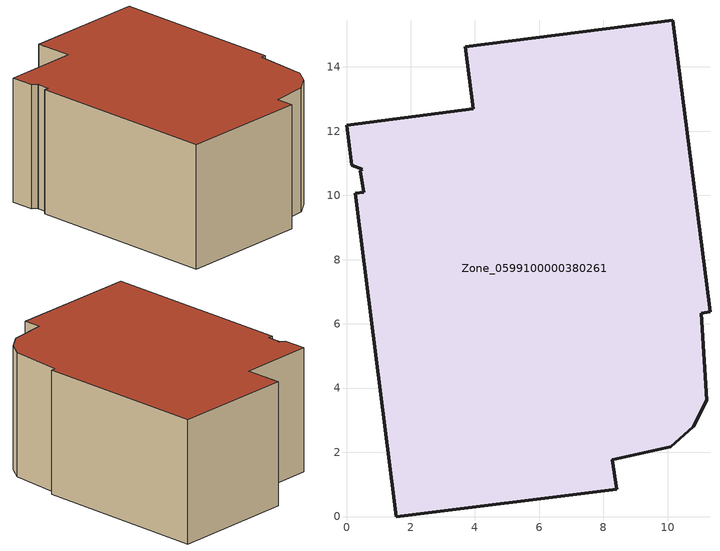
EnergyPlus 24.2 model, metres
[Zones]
Zone_0599100000380261
 floor ground (C_G): 0,12.19 3.94,12.69 3.7,14.62 10.15,15.45 11.32,6.38 11.04,6.33 11.21,3.61 10.79,2.79 10.09,2.17 8.28,1.78 8.41,0.85 1.56,0 0.27,10.07 0.53,10.1 0.43,10.76 0.49,10.81 0.16,10.94 z0
 wall outside (C_F): 1.56,0 8.41,0.85 8.28,1.78 10.09,2.17 10.79,2.79 11.21,3.61 11.04,6.33 11.32,6.38 10.15,15.45 3.7,14.62 3.94,12.69 0,12.19 0.16,10.94 0.49,10.81 0.43,10.76 0.53,10.1 0.27,10.07 1.56,0 z0:6.64
 roof outside (C_R): 0.27,10.07 1.56,0 8.41,0.85 8.28,1.78 10.09,2.17 10.79,2.79 11.21,3.61 11.04,6.33 11.32,6.38 10.15,15.45 3.7,14.62 3.94,12.69 0,12.19 0.16,10.94 0.49,10.81 0.43,10.76 0.53,10.1 z6.64
[BUILDING]
Pand.0599100000380261: North Axis=0; Terrain=City; Loads Convergence Tolerance Value=0.04; Temperature Convergence Tolerance Value=0.4; Solar Distribution=FullExterior; Maximum Number of Warmup Days=25; Minimum Number of Warmup Days=1
[Site:Location]
Rotterdam.The.Hague.AP_ZH_NLD Design_Conditions: Latitude=51.96; Longitude=4.45; Time Zone=1; Elevation=-4.5
[SITE:GROUNDTEMPERATURE:BUILDINGSURFACE]
18, 18, 18, 18, 18, 18, 18, 18, 18, 18, 18, 18
[MATERIAL] Thermal Absorptance=0.9; Solar Absorptance=0.7; Visible Absorptance=0.7
Name | Roughness | Thickness | Conductivity | Density | Specific Heat
G.D.1992-2005 | MediumSmooth | 0.15 | 0.06 | 540 | 1210
F.D.1992-2005 | Rough | 0.3 | 0.12 | 1920 | 840
R.D.1992-2005 | MediumRough | 0.2 | 0.08 | 1500 | 1000
[CONSTRUCTION]
C_G: G.D.1992-2005
C_F: F.D.1992-2005
C_R: R.D.1992-2005
[ZONE]
Zone_0599100000380261: Type=1; Multiplier=1; Ceiling Height=Autocalculate; Volume=Autocalculate; Floor Area=autocalculate; Part of Total Floor Area=Yes
[ZONEINFILTRATION:DESIGNFLOWRATE]
Infil_Zone_0599100000380261: Zone or ZoneList or Space or SpaceList=Zone_0599100000380261; Schedule=AlwaysOn; Design Flow Rate Calculation Method=Flow/Area; Flow Rate per Floor Area=0.0021; Constant Term Coefficient=1; Temperature Term Coefficient=0; Velocity Term Coefficient=0; Velocity Squared Term Coefficient=0
[HVACTEMPLATE:ZONE:IDEALLOADSAIRSYSTEM]
Zone_0599100000380261: Maximum Heating Supply Air Temperature=50; Minimum Cooling Supply Air Temperature=13; Maximum Heating Supply Air Humidity Ratio=0.0156; Minimum Cooling Supply Air Humidity Ratio=0.0077; Heating Limit=NoLimit; Cooling Limit=NoLimit; Dehumidification Control Type=ConstantSensibleHeatRatio; Cooling Sensible Heat Ratio=0.7; Dehumidification Setpoint=60; Humidification Control Type=None; Humidification Setpoint=30; Outdoor Air Method=None; Outdoor Air Flow Rate per Person=0.00944; Outdoor Air Flow Rate per Zone Floor Area=0; Outdoor Air Flow Rate per Zone=0; Demand Controlled Ventilation Type=None; Outdoor Air Economizer Type=NoEconomizer; Heat Recovery Type=None; Sensible Heat Recovery Effectiveness=0.7; Latent Heat Recovery Effectiveness=0.65
[ZONECONTROL:THERMOSTAT]
ThermostatControl_Zone_0599100000380261: Zone or ZoneList=Zone_0599100000380261; Control Type Schedule=DualSetpointControlType; Control 1=Thermostat_Zone_0599100000380261; Temperature Difference Between Cutout And Setpoint=0
[THERMOSTATSETPOINT:DUALSETPOINT]
Thermostat_Zone_0599100000380261: Heating Setpoint Temperature Schedule=HeatingSetpoint_Zone_0599100000380261; Cooling Setpoint Temperature Schedule=CoolingSetpoint_Zone_0599100000380261
[SCHEDULE:COMPACT]
HeatingSetpoint_Zone_0599100000380261: Through: 12/31, For: AllDays, Until: 24:00, 21
CoolingSetpoint_Zone_0599100000380261: Through: 12/31, For: AllDays, Until: 24:00, 24
DualSetpointControlType: Through: 12/31, For: AllDays, Until: 24:00, 4
AlwaysOn: Through: 12/31, For: AllDays, Until: 24:00, 1
